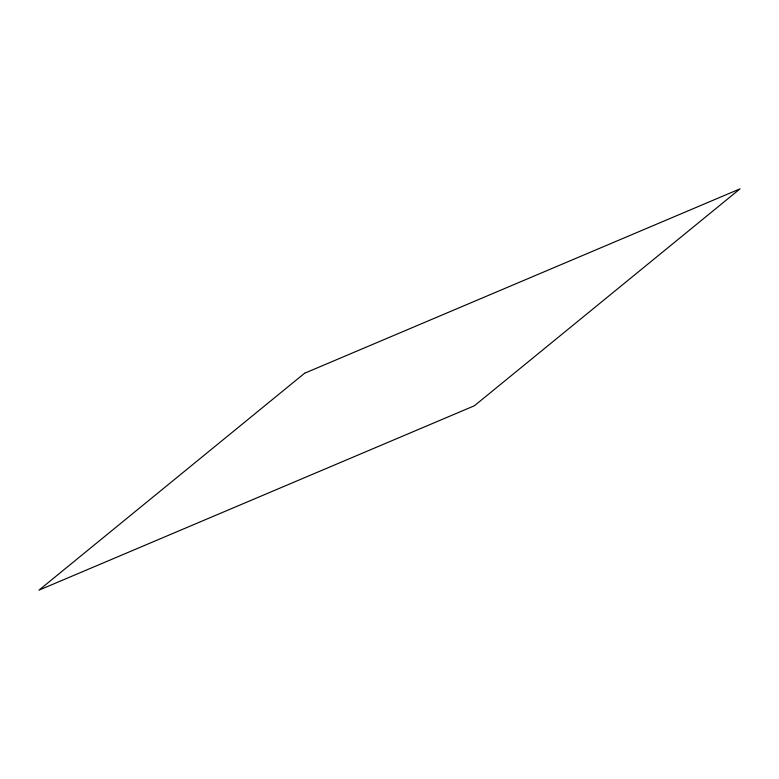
<?xml version="1.0" encoding="UTF-8"?>
<svg xmlns="http://www.w3.org/2000/svg" width="779" height="779" viewBox="0 0 779 779"><rect width="100%" height="100%" fill="white"/><g stroke="black" fill="none" stroke-linecap="round" stroke-linejoin="round"><path stroke-width="1.17" d="M304.599 373.238L38.95 590.161L474.401 405.762L740.05 188.839L304.599 373.238"/></g></svg>
